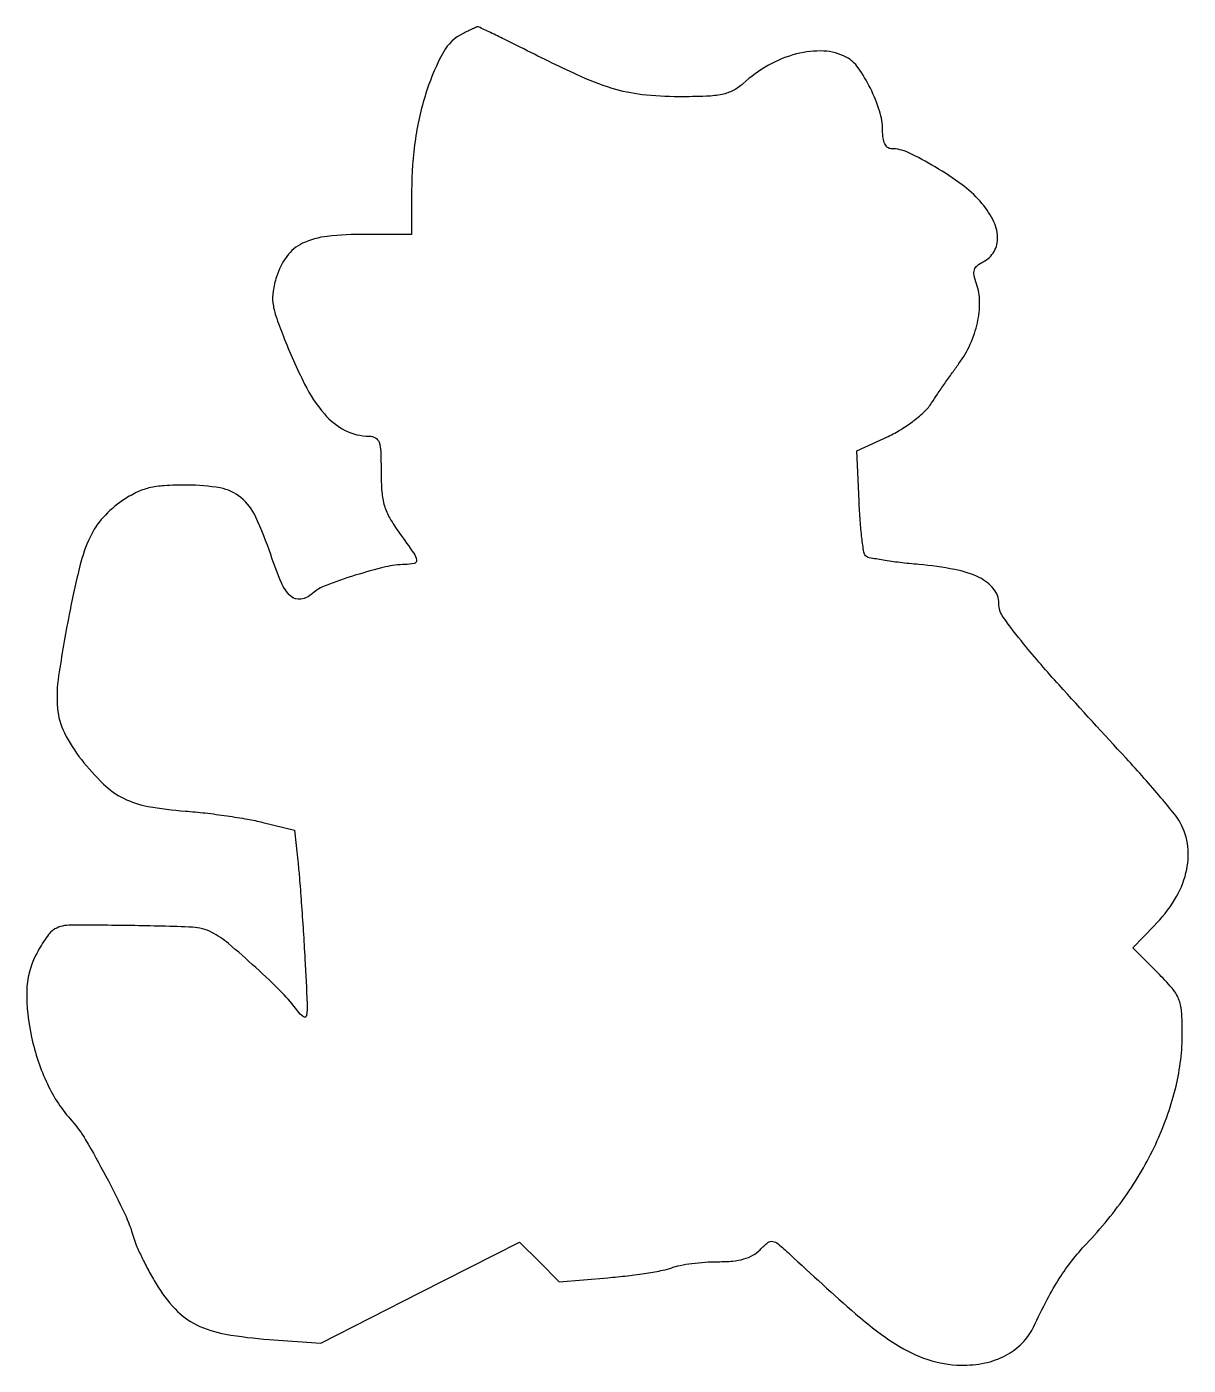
# Model space of a CAD drawing. Extents: x 0 to 190, y 0 to 219.
import ezdxf

# ---------------------------------------------------------------- set-up
doc = ezdxf.new("R2010")
doc.units = 0

msp = doc.modelspace()

# ---------------------------------------------------------------- linework, layer by layer
msp.add_lwpolyline([(71.4202, 217.855451, 0.154845), (68.202254, 214.802975, 0.047157), (65.490912, 208.569582, 0.042472), (63.625474, 200.643519, 0.03658), (63, 192.105655), (63, 185), (55.45034, 185, 0.026675), (49.193975, 184.665984, 0.084869), (45.179536, 183.528953, 0.121317), (42.585238, 181.401744, 0.088091), (40.898007, 178.053914, 0.032959), (40.355771, 175.686987, 0.068712), (40.314047, 173.799323, 0.052698), (40.790625, 171.6722, 0.013014), (42.024629, 168.309739, 0.020854), (45.508299, 160.497553, 0.062322), (48.736661, 155.630219, 0.096611), (52.136558, 152.947467, 0.119417), (56.047053, 152, -0.130963), (57.072475, 151.726729, -0.18396), (57.66654, 151.001137, -0.071705), (57.94009, 149.489631, -0.008969), (58, 146.150038, 0.019742), (58.128735, 142.890956, 0.053234), (58.555189, 140.616272, 0.057553), (59.429847, 138.585412, 0.026321), (61, 136.158697, -0.0052), (63.345993, 132.848215, -0.108587), (63.804469, 131.732171, -0.399939), (63.430463, 131.170488, -0.055668), (61.903907, 131, 0.059839), (58.707621, 130.6161, 0.016165), (53.783578, 129.245921, 0.014497), (49.002334, 127.593708, 0.09002), (46.787245, 126.262117, -0.136655), (44.887669, 125.346413, -0.23607), (43.2425, 125.83035, -0.105032), (41.69519, 128.035924, -0.020306), (39.960575, 132.618474, 0.027923), (37.527099, 138.763075, 0.11147), (35.0756, 141.955017, 0.130136), (31.706974, 143.520436, 0.044078), (26.277589, 144, 0.014594), (22.553829, 143.891288, 0.044331), (20.050386, 143.520671, 0.055575), (17.975854, 142.771358, 0.034813), (15.742985, 141.471322, 0.059209), (12.569738, 138.715411, 0.075044), (10.419748, 135.487484, 0.049281), (8.760277, 130.785625, 0.01226), (7.00743, 122.808176, 0.010168), (5.278252, 112.82063, 0.058869), (5.099285, 107.480006, 0.095575), (6.228558, 103.4726, 0.050956), (9.004997, 99.112894, 0.032585), (12.634997, 95.089485, 0.078041), (15.906581, 92.774346, 0.071596), (19.903831, 91.462427, 0.02417), (26, 90.691144, -0.009692), (29.249587, 90.37526, -0.00726), (32.815015, 89.906205, -0.007345), (36.160033, 89.366342, -0.016635), (38.668135, 88.837084), (43.836271, 87.565591), (44.389986, 82.532796, -0.007307), (44.642892, 79.877729, -0.002081), (44.958225, 75.747134, -0.002095), (45.275304, 71.080522, -0.002219), (45.546858, 66.5, -0.0017), (45.923793, 59.169833, -0.047874), (45.83298, 57.267383, -0.560926), (45.320183, 57.047526, -0.08262), (44.325007, 58.036392, 0.040198), (41.838024, 60.964803, 0.011282), (37.501136, 65.118419, 0.010456), (33.031607, 69.041203, 0.054683), (30.315741, 70.860309, 0.110741), (27.179569, 71.695712, 0.006327), (17.127013, 71.968139, 0.005295), (6.92687, 72.007401, 0.14545), (4.389532, 71.234687, 0.079519), (3.851329, 70.7401, 0.016532), (3.086518, 69.703905, 0.01697), (2.270699, 68.42786, 0.0153), (1.513118, 67.055202, 0.115781), (0.078112, 61.270838, 0.057468), (0.853342, 53.709647, 0.055209), (3.445758, 46.073568, 0.074351), (7.477448, 40, -0.052139), (9.70091, 36.952168, -0.010044), (13.016995, 30.967667, -0.010466), (16.095509, 24.831032, -0.044956), (17.512172, 21, 0.037311), (17.968709, 19.704972, 0.010056), (18.88451, 17.727081, 0.010126), (20.018432, 15.516685, 0.010329), (21.233723, 13.368787, 0.055317), (24.324973, 9.269139, 0.089685), (27.828224, 6.686267, 0.071774), (32.570381, 5.150913, 0.024845), (39.731521, 4.286451), (48.143782, 3.692789), (64.394795, 11.946567), (80.645809, 20.200345), (83.884611, 16.961543), (87.123414, 13.72274), (95.057151, 14.384389, 0.008607), (98.283001, 14.709415, 0.009283), (101.415189, 15.138666, 0.008878), (104.08544, 15.603957, 0.043289), (105.560544, 16.023019, -0.043129), (106.883638, 16.399352, -0.015364), (108.82499, 16.713012, -0.015114), (110.987266, 16.928282, -0.017253), (113.0651, 17, 0.022297), (115.478323, 17.10767, 0.047018), (117.319784, 17.448741, 0.059435), (118.767163, 18.053599, 0.067811), (119.961538, 18.961538, -0.028431), (121.258972, 20.119253, -0.209109), (122.043565, 20.327489, -0.139685), (122.904798, 19.932065, -0.01066), (124.829985, 18.211538, 0.007563), (135.58287, 8.481298, 0.036289), (142.169212, 3.496726, 0.064183), (147.394266, 0.991362, 0.07556), (152.79966, 0.074164, 0.055256), (156.699444, 0.438492, 0.070298), (160.09828, 1.655789, 0.07664), (162.800505, 3.656246, 0.084749), (164.665529, 6.316418, -0.010436), (166.926745, 10.843523, -0.020628), (168.941005, 14.31821, -0.024362), (170.983921, 17.208298, -0.02384), (173.31228, 19.907841, 0.038423), (179.96562, 28.092348, 0.044745), (184.913472, 36.807975, 0.047859), (187.970359, 45.696132, 0.058971), (189, 54.395861, 0.017611), (188.87463, 57.954104, 0.079662), (188.403686, 59.970665, 0.08092), (187.329198, 61.723583, 0.018504), (184.955442, 64.279853), (180.910883, 68.324411), (184.395904, 71.912205, 0.053739), (187.737457, 76.186839, 0.077788), (189.604578, 80.592499, 0.089262), (189.894712, 84.881704, 0.099317), (188.636428, 88.830259, 0.042817), (187.734291, 90.171636, 0.005382), (185.509628, 92.875866, 0.006295), (182.787648, 96.031438, 0.005187), (179.807287, 99.330259, -0.002255), (168.844596, 111.322258, -0.012102), (163.062284, 118.024108, -0.017447), (159.725221, 122.388551, -0.155713), (159, 124.660798, 0.17378), (158.15211, 127.02668, 0.108117), (155.811188, 128.870462, 0.066367), (151.80467, 130.194693, 0.02475), (145.921175, 131.00693, -0.007716), (142.817897, 131.328105, -0.011109), (140.084016, 131.715531, -0.007076), (137.825746, 132.119806, -0.149528), (137.229873, 132.436225, -0.160664), (136.926953, 133.036748, -0.007236), (136.613411, 135.360741, -0.011511), (136.340933, 138.172254, -0.007926), (136.156208, 141.367897), (135.812416, 149.570266), (140.909082, 151.957416, 0.028875), (143.040109, 153.109902, 0.025615), (145.114628, 154.543558, 0.026667), (146.873882, 156.053403, 0.057816), (148.009938, 157.422283, -0.004877), (148.954486, 158.842283, -0.00259), (150.150546, 160.583436, -0.002577), (151.391699, 162.350813, -0.003998), (152.482717, 163.861753, 0.052404), (154.337691, 167.037329, 0.051777), (155.50101, 170.541888, 0.055176), (155.868208, 173.96702, 0.084524), (155.358161, 176.901592, -0.032412), (154.959792, 178.308487, -0.127841), (154.998325, 179.200482, -0.151258), (155.458305, 179.876142, -0.051618), (156.468431, 180.523171, 0.146035), (158.230146, 182.186135, 0.145063), (158.798163, 184.547194, 0.108292), (158.015735, 187.399067, 0.059325), (155.954159, 190.399428, 0.054361), (152.991561, 193.113515, 0.024697), (148.599428, 196.014068, 0.022401), (144.15651, 198.380851, 0.11163), (141.417838, 199, -0.170582), (140.818431, 199.210626, -0.115142), (140.366605, 199.785999, -0.075603), (140.087906, 200.735492, -0.033659), (140, 202.039838, 0.077412), (139.512466, 205.169919, 0.038239), (137.995613, 208.908109, 0.037712), (136.008687, 212.243177, 0.117209), (134.062475, 213.966564, 0.113438), (130.376493, 214.968804, 0.072801), (125.949212, 214.498786, 0.065049), (121.351116, 212.656768, 0.057621), (117.169436, 209.633027, -0.065804), (115.577444, 208.520937, -0.069591), (113.780623, 207.886594, -0.041278), (111.193019, 207.580072, -0.00885), (106.669436, 207.5, -0.027962), (100.673747, 207.835565, -0.047788), (95.771842, 208.866655, -0.033435), (90.083329, 211.070868, -0.007548), (80.748796, 215.598533, 0.002134), (78.142727, 216.897637, 0.003425), (75.907674, 217.980938, 0.000704), (73.937955, 218.915626, 0.178681), (73.748796, 218.93232, 0.040394), (73.578697, 218.870932, 0.001517), (72.962143, 218.588071, 0.002732), (72.235094, 218.247009, 0.001918)], format="xyb", close=True)

doc.saveas('drawing.dxf')
